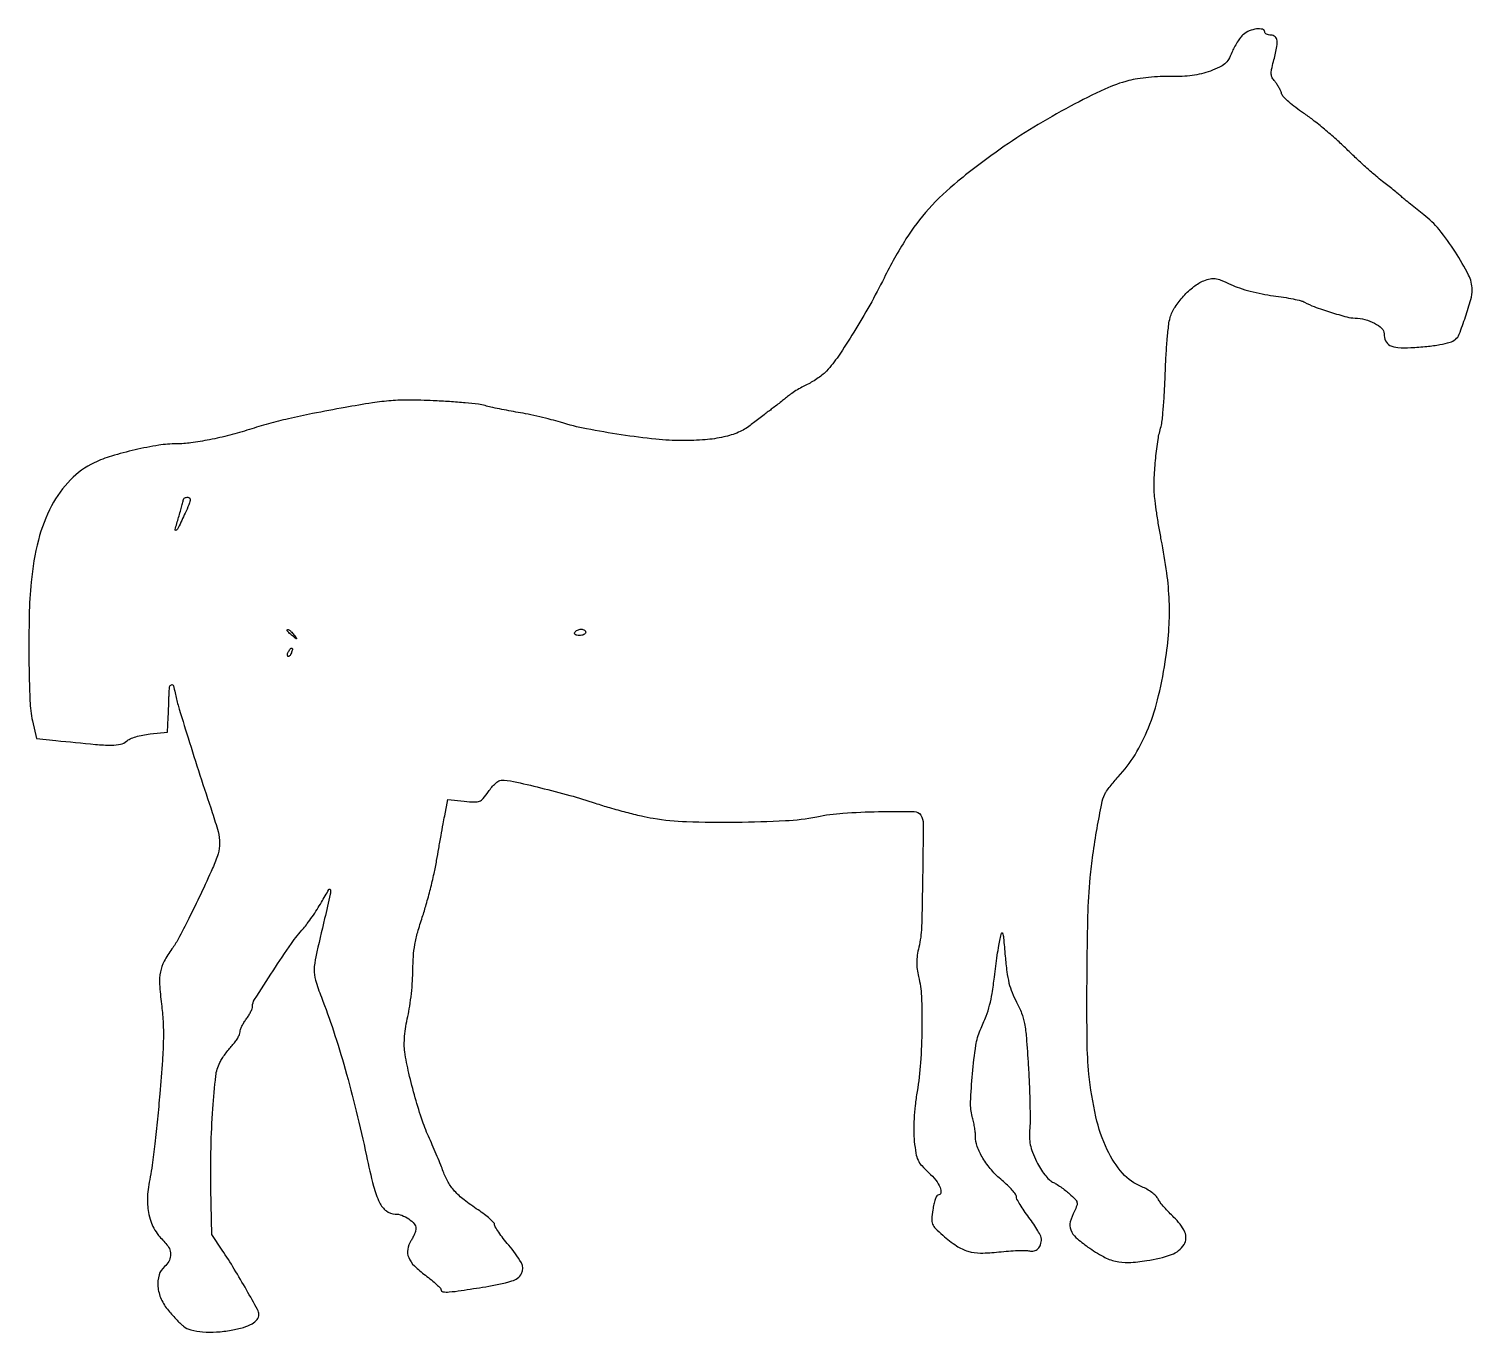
# Model space of a CAD drawing. Extents: x 1 to 460, y 0 to 415.
import ezdxf

# ---------------------------------------------------------------- set-up
doc = ezdxf.new("R2010")
doc.units = 0

msp = doc.modelspace()

# ---------------------------------------------------------------- linework, layer by layer
for points in [[(387.221926, 413.192475, 0.050625), (386.310221, 412.223942, 0.021303), (385.28241, 410.757809, 0.020816), (384.308244, 409.084425, 0.025456), (383.545919, 407.442475, -0.037239), (382.477372, 405.276007, -0.082158), (381.297202, 403.865157, -0.069094), (379.594283, 402.768158, -0.020511), (376.727002, 401.578496, -0.027544), (373.911222, 400.716096, -0.0264), (370.977685, 400.153926, -0.024032), (367.755182, 399.867998, -0.016207), (364.062738, 399.838342, 0.018239), (360.787538, 399.798729, 0.012592), (357.088957, 399.525466, 0.012714), (353.541557, 399.082032, 0.025258), (350.766023, 398.51857, 0.045602), (343.147362, 395.806963, 0.014164), (332.25272, 390.390178, 0.014216), (320.535554, 383.710013, 0.016698), (309.843749, 376.705402, 0.017282), (296.406833, 366.53438, 0.038692), (287.131256, 357.721241, 0.042662), (279.878539, 348.147818, 0.025778), (272.909127, 335.732605, -0.012271), (268.382158, 327.132222, -0.011065), (263.285934, 318.458007, -0.011125), (258.380562, 310.897885, -0.034958), (254.636125, 306.149195, -0.039101), (253.535288, 305.113234, -0.017866), (251.952487, 303.93192, -0.017566), (250.187945, 302.800156, -0.023127), (248.5, 301.902154, 0.016715), (246.773473, 301.011831, 0.011755), (244.890972, 299.901131, 0.011879), (243.137877, 298.751781, 0.024254), (241.830967, 297.752959, -0.005476), (240.610381, 296.745332, -0.003285), (239.140136, 295.574307, -0.003289), (237.661975, 294.428417, -0.005724), (236.418693, 293.5, 0.003717), (235.127238, 292.543663, 0.001796), (233.487452, 291.301161, 0.00178), (231.78772, 289.993997, 0.002557), (230.292209, 288.823102, -0.068541), (226.623801, 286.661397, -0.044136), (221.91201, 285.165504, -0.035695), (216.012553, 284.286918, -0.019518), (208.700779, 284.01297, -0.025658), (200.299142, 284.457711, -0.011221), (189.227829, 285.867236, -0.011229), (178.216995, 287.774686, -0.025296), (170, 289.825366, 0.010497), (167.005931, 290.667414, 0.005972), (163.353125, 291.566041, 0.005961), (159.65162, 292.383488, 0.009801), (156.5, 292.975984, -0.00486), (153.563326, 293.498079, -0.004357), (150.528125, 294.095602, -0.004371), (147.812852, 294.679548, -0.013629), (146, 295.138261, 0.039257), (143.90598, 295.555364, 0.006063), (139.691754, 296.003813, 0.006733), (134.69679, 296.406389, 0.005806), (129.440015, 296.697621, 0.008777), (121.739172, 296.899261, 0.021314), (116.058521, 296.706061, 0.019535), (110.132619, 296.017454, 0.006352), (101.440015, 294.548094, 0.00345), (91.11039, 292.593017, 0.008062), (83.417261, 290.952639, 0.010248), (77.053665, 289.350101, 0.011484), (71, 287.542549, -0.015268), (64.765314, 285.732215, -0.014617), (58.3409, 284.276487, -0.015314), (52.416905, 283.302395, -0.032768), (47.794484, 282.992994, 0.039999), (42.16139, 282.534138, 0.01634), (34.619399, 281.053065, 0.016414), (27.136304, 279.06711, 0.036809), (21.649972, 276.965491, 0.091089), (14.062269, 271.536155, 0.070494), (8.085103, 263.291345, 0.059631), (3.881511, 252.369579, 0.038513), (1.56867, 239, 0.017937), (0.951901, 228.45794, 0.008083), (0.863191, 214.600444, 0.006579), (1.168531, 201.282293, 0.046351), (1.999712, 194.860469), (3.268816, 189.220937), (9.384408, 188.611314, 0.001897), (22.072275, 187.395129, 0.020918), (27.1704, 187.140319, 0.057008), (30.015877, 187.44245, 0.129692), (31.921038, 188.428541, -0.084315), (33.020335, 189.129023, -0.02599), (34.874401, 189.799788, -0.024868), (37.087983, 190.354263, -0.023221), (39.396811, 190.701506), (45, 191.279806), (45.187531, 195.889903, 0.000856), (45.26391, 197.85014, 0.000719), (45.338325, 199.928116, 0.000725), (45.400814, 201.826266, 0.002002), (45.437531, 203.163257, -0.022033), (45.60796, 205.683877, -0.294648), (46.167879, 206.369732, -0.419629), (46.8043, 206.037143, -0.026931), (47.357332, 203.784722, 0.026563), (48.317888, 199.860064, 0.002032), (51.507256, 189.446805, 0.002929), (55.268634, 177.587423, 0.00285), (59.202519, 165.664134, -0.014993), (61.032963, 159.627352, -0.064969), (61.534522, 155.925392, -0.078245), (61.021915, 152.562435, -0.027763), (59.289236, 148, -0.005563), (55.509352, 139.749079, -0.006379), (51.711163, 131.955332, -0.005709), (48.333477, 125.429915, -0.037458), (46.365539, 122.318334, 0.035681), (43.8734, 118.408712, 0.077241), (42.681054, 115.059174, 0.062351), (42.428196, 111.067998, 0.016995), (43.030128, 104.768196, -0.018833), (43.527761, 99.349785, -0.018083), (43.625718, 93.835141, -0.012653), (43.319358, 86.829979, -0.003844), (42.505003, 76.233059, -0.003748), (41.763574, 68.186308, -0.004002), (40.916259, 60.325941, -0.003804), (40.082332, 53.579972, -0.018623), (39.440401, 49.791421, 0.016112), (38.869906, 46.524168, 0.023206), (38.593747, 43.602514, 0.025931), (38.60438, 40.952128, 0.032219), (38.900093, 38.505382, 0.031049), (39.607725, 35.696237, 0.05201), (40.583661, 33.467735, 0.042757), (42.135731, 31.20958, 0.014598), (44.75, 28.209697, -0.105659), (45.715388, 26.582537, -0.108564), (45.918642, 24.719299, -0.102967), (45.318712, 22.864549, -0.086377), (44, 21.267972, 0.14363), (42.263585, 18.60249, 0.095599), (41.891783, 14.950665, 0.082773), (42.933686, 10.942631, 0.072635), (45.25, 7.284796, 0.006689), (46.60337, 5.750733, 0.006921), (47.982225, 4.270991, 0.006712), (49.210491, 3.022883, 0.029398), (49.987362, 2.339853, 0.104536), (52.412974, 1.155818, 0.040254), (56.12819, 0.53591, 0.036163), (60.553512, 0.480265, 0.029925), (65.235322, 1.042672, 0.023923), (69.145291, 1.946714, 0.060074), (71.841456, 3.070974, 0.093604), (73.437702, 4.420202, 0.172275), (74, 6.003741, 0.126356), (73.595332, 7.579471, 0.003408), (70.082347, 13.866091, 0.007719), (66.19348, 20.475554, 0.009562), (62.362591, 26.5), (59.047182, 31.5), (58.773591, 46, -0.010227), (58.794389, 59.095276, -0.012052), (59.366249, 71.479207, -0.009818), (60.305866, 81.904909, -0.092157), (61.601912, 86.196128, -0.02456), (62.314124, 87.422294, -0.012504), (63.32125, 88.893362, -0.012392), (64.437914, 90.361901, -0.018129), (65.497822, 91.59215, 0.026403), (66.457123, 92.743598, 0.027846), (67.271517, 93.97012, 0.028928), (67.848797, 95.099218, 0.100568), (68.022236, 95.896023, -0.081608), (68.162693, 96.682544, -0.027382), (68.612376, 97.763207, -0.026405), (69.249924, 98.925055, -0.027289), (70, 100, 0.026349), (70.75008, 101.07066, 0.025943), (71.387624, 102.219714, 0.026859), (71.838226, 103.282597, 0.083415), (71.977764, 104.045835, -0.138928), (72.617616, 106.18633, -0.003041), (78.554514, 115.395043, -0.007033), (84.382601, 124.047115, -0.031365), (88.179883, 128.844406, 0.022732), (89.421493, 130.358567, 0.009324), (90.97164, 132.517506, 0.009202), (92.55245, 134.900786, 0.011647), (93.920499, 137.162647, -0.006621), (96.307777, 141.200748, -0.683886), (96.770945, 141.118369, -0.105664), (96.749909, 139.755117, -0.001602), (94.940805, 132, 0.002692), (92.132651, 119.842503, 0.045025), (91.590102, 115.744457, 0.084826), (92.015204, 112.431304, 0.01879), (93.899633, 107.008263, -0.013948), (97.73628, 96.302584, -0.009899), (101.462369, 84.102823, -0.009201), (104.992759, 70.736343, -0.00781), (108.239198, 56.5, 0.010359), (110.489713, 46.858009, 0.051932), (112.408104, 41.66378, 0.110032), (114.567198, 38.975976, 0.170336), (117.348922, 38, -0.09154), (119.493406, 37.604072, -0.059849), (121.724655, 36.429107, -0.062948), (123.44728, 34.887557, -0.1807), (124, 33.408113, -0.07311), (123.892008, 32.673508, -0.024107), (123.526993, 31.642037, -0.023423), (123.00608, 30.521527, -0.024514), (122.389764, 29.472102, 0.10667), (121.35504, 26.784467, 0.139034), (121.672601, 24.179984, 0.098923), (123.492509, 21.490101, 0.0364), (126.997151, 18.502091, -0.012342), (128.913767, 17.021007, -0.017698), (130.530413, 15.608853, -0.013652), (131.771588, 14.379337, -0.19305), (132, 13.809796, 0.389867), (132.537468, 13.22527, 0.039826), (134.589982, 13.216601, 0.019025), (138.351401, 13.645107, 0.002594), (146.168773, 14.879952, 0.025718), (154.525743, 16.689853, 0.202719), (157.580518, 19.083874, 0.266719), (157.528678, 22.484026, 0.042531), (153.5, 28.108577, -0.010537), (151.776327, 30.216279, -0.014441), (150.321875, 32.188027, -0.011133), (149.208311, 33.871472, -0.141467), (149, 34.592993, 0.19441), (148.737006, 35.243818, 0.017873), (147.457813, 36.47677, 0.020996), (145.761084, 37.875042, 0.014898), (143.75, 39.303144, -0.018334), (139.288194, 42.517879, -0.043565), (136.292694, 45.297814, -0.053801), (134.214978, 48.158664, -0.045393), (132.654625, 51.561745, 0.010576), (131.908248, 53.542644, 0.003959), (130.780949, 56.289737, 0.00392), (129.505337, 59.263929, 0.004745), (128.260331, 62.033273, -0.026558), (126.057697, 67.565928, -0.012255), (123.757811, 74.967539, -0.012203), (121.747199, 82.765054, -0.018611), (120.422304, 89.626974, -0.040473), (120.265282, 91.785621, -0.019524), (120.396541, 94.556804, -0.018091), (120.777623, 97.650805, -0.016229), (121.391864, 100.824379, 0.018462), (122.009621, 104.094295, 0.010324), (122.531152, 108.109884, 0.010289), (122.891396, 112.196254, 0.016454), (123.012056, 115.697405, -0.01841), (123.175354, 119.952174, -0.025603), (123.655841, 123.734041, -0.023666), (124.554984, 127.664524, -0.01284), (126.010271, 132.404429, 0.011826), (127.268293, 136.472436, 0.00706), (128.581082, 141.365006, 0.007065), (129.751578, 146.277726, 0.012152), (130.568635, 150.404429, -0.000827), (131.242688, 154.2659, -0.0007), (131.968017, 158.347493, -0.000705), (132.639785, 162.066994, -0.001972), (133.124712, 164.672144), (134.108586, 169.844287), (139.344373, 169.303907, 0.014166), (142.66705, 169.055857, 0.106874), (144.210964, 169.315723, 0.126181), (145.393127, 170.178977, 0.02277), (147.04008, 172.37493, -0.027812), (148.099181, 173.757817, -0.033376), (149.246873, 174.927491, -0.035459), (150.321613, 175.756907, -0.146562), (151.098211, 175.993167, -0.054774), (154.994898, 175.58186, -0.006209), (163.647476, 173.583091, -0.008146), (172.95277, 171.150179, -0.012138), (181, 168.693492, 0.009475), (185.604883, 167.260845, 0.006937), (190.765625, 165.83924, 0.007013), (195.692686, 164.628809, 0.015389), (199.5, 163.872487, 0.033162), (210.065515, 162.822848, 0.010644), (225.835888, 162.642522, 0.010459), (241.507707, 163.124896, 0.036889), (251.5, 164.384851, -0.03232), (259.840713, 165.513968, -0.013634), (271.142569, 165.996522, -0.005961), (282.537286, 166.036209, -0.257682), (284.565365, 164.894238, -0.14065), (285.35234, 162.095467, -0.002167), (285.188356, 145.17743, -0.004493), (284.819961, 129.172651, -0.050906), (283.97627, 122.901082, 0.021341), (283.466341, 120.288676, 0.035266), (283.287693, 118.048852, 0.037066), (283.42845, 115.886763, 0.026898), (283.891002, 113.518591, -0.05155), (284.798126, 107.247948, -0.01333), (284.941255, 97.023338, -0.014161), (284.494741, 86.133554, -0.023454), (283.428625, 77, 0.012028), (282.801408, 72.518213, 0.014633), (282.438497, 68.295182, 0.015944), (282.343824, 64.443742, 0.023986), (282.529375, 61.089994, 0.015707), (283.040405, 57.317535, 0.066512), (283.710225, 55.143594, 0.0768), (284.879521, 53.378229, 0.025239), (287.096729, 51.17595, -0.041853), (289.362607, 48.770775, -0.070155), (290.768468, 46.381489, -0.146002), (290.937675, 44.725284, -0.360122), (290.061273, 44, 0.28836), (289.656458, 43.745362, 0.027787), (289.191614, 42.621739, 0.028594), (288.756561, 41.106122, 0.018379), (288.418944, 39.308047, 0.020257), (288.09863, 36.36312, 0.111433), (288.342301, 34.794562, 0.103728), (289.242352, 33.429094, 0.016424), (291.607671, 31.232403, 0.029956), (295.983534, 27.86625, 0.076804), (299.583995, 26.160173, 0.074007), (303.611357, 25.586644, 0.026354), (309.427816, 25.930119, -0.009041), (312.512059, 26.219643, -0.010622), (315.443324, 26.37889, -0.009624), (317.916198, 26.412979, -0.062661), (319.147127, 26.251275, 0.122594), (320.619927, 26.233883, 0.137125), (321.859177, 26.918493, 0.118519), (322.686447, 28.245091, 0.078065), (322.984687, 30.026912, 0.120365), (322.779435, 30.905302, 0.014427), (321.820502, 32.669071, 0.016513), (320.530638, 34.727092, 0.012878), (319, 36.877322, -0.011259), (317.468078, 39.014685, -0.014844), (316.175, 41.033552, -0.012251), (315.199079, 42.756048, -0.123365), (315, 43.550639, 0.162287), (314.756295, 44.281708, 0.019708), (313.673227, 45.612993, 0.021737), (312.213087, 47.131434, 0.016315), (310.483325, 48.675929, -0.03954), (307.073461, 52.017527, -0.043827), (304.360396, 55.747384, -0.048182), (302.583833, 59.472728, -0.087395), (302, 62.787396, 0.027381), (301.929186, 64.079579, 0.012849), (301.703512, 65.738683, 0.012689), (301.377281, 67.469821, 0.017407), (300.99068, 69.006602, -0.080694), (300.437926, 73.582176, -0.012791), (301.039901, 82.635089, -0.013497), (302.118589, 91.659085, -0.068366), (303.528, 96.515016, 0.012607), (305.363917, 100.933671, 0.027236), (306.501061, 104.433934, 0.025648), (307.290044, 108.165342, 0.009994), (308.010815, 113.389521, -0.003914), (308.437659, 116.788024, -0.003548), (308.931052, 120.292547, -0.003553), (309.417206, 123.422931, -0.011366), (309.803559, 125.5, -0.027125), (310.300295, 127.360728, -0.734643), (310.636136, 127.356861, -0.050068), (310.930255, 125.84409, -0.001856), (311.443303, 120.046551, 0.011195), (311.979997, 115.047106, 0.028252), (312.655855, 111.451866, 0.03502), (313.62816, 108.44057, 0.028406), (315.071211, 105.368377, -0.032712), (316.663724, 101.900753, -0.045406), (317.589635, 98.611184, -0.02638), (318.187125, 94.07184, -0.004433), (318.794107, 85.321826, -0.004555), (319.10497, 79.265316, -0.004836), (319.298134, 73.323841, -0.004617), (319.367692, 68.20712, -0.022109), (319.251429, 65.291251, 0.025944), (319.158446, 62.40323, 0.046321), (319.424449, 60.043844, 0.043115), (320.137606, 57.662897, 0.019456), (321.456222, 54.679006, 0.023887), (322.670178, 52.471475, 0.02769), (324.035787, 50.50046, 0.029738), (325.385568, 48.963761, 0.09102), (326.51843, 48.173557, -0.031818), (327.655315, 47.565488, -0.013378), (329.104996, 46.612569, -0.013173), (330.605435, 45.507948, -0.016719), (331.92754, 44.406979, -0.016392), (333.712547, 42.708364, -0.126971), (334.284779, 41.720022, -0.158845), (334.240286, 40.681709, -0.029851), (333.459063, 38.920837, 0.057714), (332.166332, 35.506614, 0.153425), (332.315321, 32.932958, 0.120566), (333.974511, 30.519525, 0.029418), (337.787943, 27.5, 0.026292), (342.693517, 24.435799, 0.069649), (346.54591, 22.956238, 0.069082), (350.674977, 22.584977, 0.02555), (356.5, 23.165675, 0.04582), (364.395269, 25.114757, 0.170995), (368.337686, 28.253055, 0.255823), (368.573965, 32.262562, 0.096521), (365.131309, 36.940025, -0.014698), (363.563565, 38.470161, -0.013746), (362.051953, 40.123484, -0.013867), (360.791774, 41.664641, -0.044841), (360.081024, 42.778217, 0.079777), (359.35023, 43.764538, 0.032548), (358.079585, 44.854124, 0.031172), (356.534286, 45.869738, 0.03464), (354.926876, 46.645935, -0.116958), (348.784192, 50.970957, -0.071552), (343.891857, 58.412084, -0.05493), (340.303961, 68.921191, -0.029261), (338.102221, 82.5, -0.02315), (337.516747, 92.953476, -0.003997), (337.483784, 112.785729, -0.004358), (337.784065, 132.73968, -0.017204), (338.498009, 145, -0.012397), (339.352643, 152.248555, -0.007781), (340.693241, 160.678037, -0.00541), (342.156072, 168.534011, -0.061645), (343.140723, 171.524778, -0.041942), (343.726828, 172.536612, -0.012126), (344.796117, 173.993634, -0.012104), (346.08594, 175.583545, -0.012634), (347.433406, 177.086089, 0.052772), (352.761742, 184.082693, 0.04162), (357.009695, 192.608992, 0.036175), (360.262772, 202.880625, 0.023337), (362.593269, 215.148728, 0.0195), (363.546984, 224.460313, 0.02567), (363.647238, 232.996884, 0.024012), (362.862537, 241.93178, 0.01418), (361.113949, 252.5, -0.005889), (360.348145, 256.695277, -0.005396), (359.657385, 261.03125, -0.0054), (359.124471, 264.914322, -0.017585), (358.890031, 267.5, -0.026215), (358.876405, 272.303647, -0.012905), (359.336688, 278.397463, -0.01273), (360.091864, 284.327879, -0.033686), (361.022482, 288.5, 0.046633), (361.39295, 290.389478, 0.005293), (361.784016, 294.73125, 0.006368), (362.129576, 299.919592, 0.00514), (362.372416, 305.5, -0.006327), (362.63061, 311.125703, -0.007419), (363.021992, 316.451664, -0.006628), (363.478429, 320.935549, -0.044616), (363.930612, 323.122687, -0.070153), (365.488247, 326.491221, -0.042011), (368.187069, 329.98899, -0.041934), (371.4437, 332.997609, -0.068171), (374.695115, 334.884731, -0.041465), (376.670525, 335.510697, -0.091957), (378.242987, 335.574553, -0.062957), (380.08229, 335.068359, -0.011892), (383.271198, 333.651567, 0.029858), (385.979942, 332.56281, 0.016137), (389.424828, 331.534029, 0.015573), (393.161523, 330.671735, 0.01773), (396.786846, 330.085958, -0.008787), (400.032596, 329.620902, -0.010647), (403.057552, 329.06676, -0.009358), (405.572763, 328.501163, -0.069377), (406.710763, 328.048691, 0.042098), (409.783981, 326.628731, 0.01092), (414.949898, 324.87751, 0.009474), (420.144329, 323.349736, 0.066876), (422.74746, 323, -0.066137), (425.891463, 322.582301, -0.05831), (428.964092, 321.352725, -0.064994), (431.264206, 319.686406, -0.206367), (432, 317.979598, 0.107273), (432.490406, 315.720115, 0.168881), (433.84752, 314.298135, 0.104327), (436.354572, 313.614456, 0.027535), (440.532821, 313.600788, 0.011795), (445.597252, 313.983239, 0.020577), (449.765516, 314.571116, 0.023184), (452.95863, 315.310757, 0.09986), (454.685563, 316.194601, 0.135214), (455.892491, 317.850299, 0.009225), (457.864729, 323.379131, 0.012488), (459.573593, 328.918645, 0.06867), (460, 332.008757, 0.118467), (458.875903, 336.686534, 0.025228), (454.672103, 343.992763, 0.027388), (449.489668, 351.140741, 0.059171), (444.622696, 355.864878, -0.00364), (442.514729, 357.499474, -0.003571), (440.417053, 359.175086, -0.003515), (438.598054, 360.670801, -0.013508), (437.499186, 361.638908, 0.013351), (436.460315, 362.554737, 0.0046), (434.91135, 363.824418, 0.004567), (433.177012, 365.193672, 0.005279), (431.499186, 366.465493, -0.018021), (429.472619, 368.084591, -0.005399), (426.503462, 370.693621, -0.005405), (423.231627, 373.696351, -0.005832), (420.108346, 376.694811, 0.011713), (416.814323, 379.783575, 0.008582), (413.022855, 383.060048, 0.00868), (409.323576, 386.040154, 0.018965), (406.367296, 388.163437, -0.016598), (403.890339, 389.924751, -0.020213), (401.698787, 391.739931, -0.01918), (400.001784, 393.387154, -0.117323), (399.39067, 394.43412, 0.035916), (399.037104, 395.355046, 0.020115), (398.484395, 396.420343, 0.019985), (397.836103, 397.457173, 0.030564), (397.186272, 398.294708, -0.063981), (396.416004, 399.437238, -0.10148), (396.110119, 400.572778, -0.065913), (396.216024, 402.066608, -0.014733), (396.804553, 404.559059, 0.014634), (397.807068, 408.800988, 0.074598), (397.937297, 411.215166, 0.184169), (397.308247, 412.487111, 0.189018), (396, 413, -0.048028), (395.234582, 413.073693, -0.068025), (394.5875, 413.29375, -0.088204), (394.151477, 413.618118, -0.191087), (394, 414, 0.349211), (393.330751, 414.841374, 0.086587), (391.445017, 414.943613, 0.06587), (389.115716, 414.348528, 0.083386)], [(50.566245, 260.945583, -0.003154), (48.37497, 256.293105, -0.136705), (47.666963, 255.482936, -0.69233), (47.361142, 255.706035, -0.005988), (48.485845, 259.580003, 0.003736), (49.058338, 261.519245, 0.005104), (49.543107, 263.275063, 0.003402), (49.924176, 264.752821, 0.057849), (49.989176, 265.25, -0.18475), (50.103504, 265.536397, -0.088328), (50.423931, 265.779688, -0.068896), (50.896808, 265.944641, -0.049555), (51.453995, 266, -0.260763), (52.004759, 265.691806, -0.183088), (52.140722, 264.978304, -0.056152), (51.72789, 263.574669, -0.008907)], [(85.127555, 222.25, -0.001576), (86.00764, 221.120493, -0.377591), (86, 221, -0.377591), (85.879507, 220.99236, -0.001576), (84.75, 221.872445, -0.012436), (84.079598, 222.425681, -0.017649), (83.514062, 222.952641, -0.013803), (83.08115, 223.410139, -0.184603), (83, 223.622445, -0.307699), (83.193395, 223.90695, -0.241985), (83.573889, 223.869516, -0.065617), (84.23668, 223.306759, -0.017685)], [(178, 223, -0.195654), (177.844577, 222.618015, -0.086673), (177.395164, 222.29375, -0.066561), (176.729059, 222.073608, -0.0466), (175.940983, 222, -0.047867), (175.195401, 222.071541, -0.104212), (174.66835, 222.29375, -0.181468), (174.441401, 222.621877, -0.202618), (174.5, 223, -0.08825), (174.842344, 223.382836, -0.053305), (175.359775, 223.70625, -0.051278), (175.961978, 223.925833, -0.061875), (176.559017, 224, -0.067639), (177.109818, 223.925146, -0.08433), (177.576711, 223.70625, -0.09965), (177.888931, 223.38134, -0.142666)], [(84.345077, 216.456872, -0.035865), (84.083816, 215.899181, -0.069269), (83.786868, 215.507038, -0.118528), (83.50546, 215.335123, -0.281567), (83.276326, 215.390341, -0.156651), (83.142323, 215.651151, -0.070517), (83.133355, 216.040231, -0.059701), (83.242038, 216.490157, -0.049364), (83.458881, 216.933469, -0.030391), (84.120758, 217.871774, -0.36195), (84.525317, 217.954259, -0.344086), (84.696703, 217.564815, -0.029555)]]:
    msp.add_lwpolyline(points, format="xyb", close=True)

doc.saveas('drawing.dxf')
